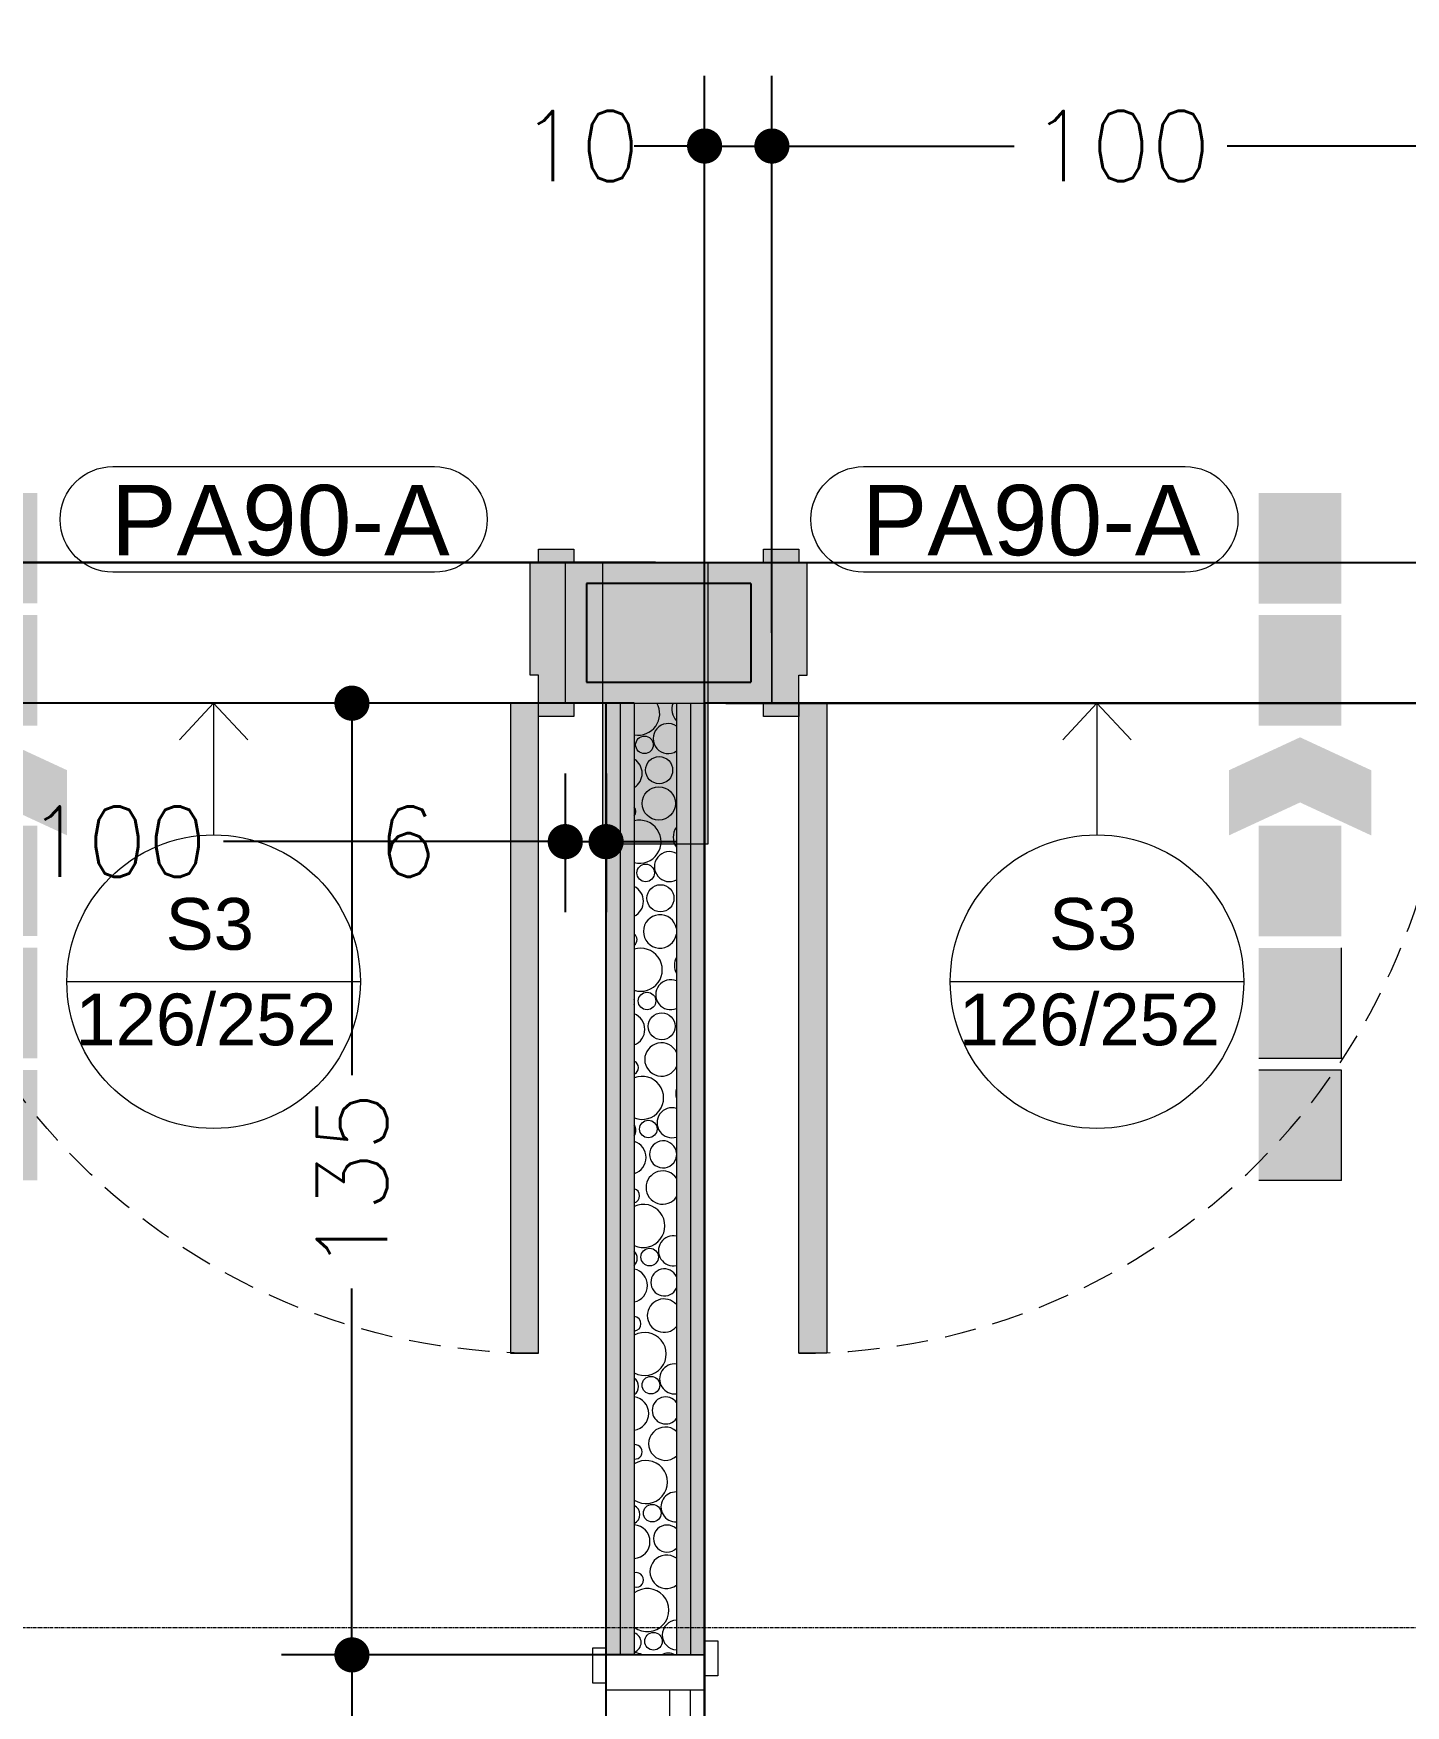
# Model space of a CAD drawing. Header units: metres. Extents: x -1783 to 21505, y -57 to 13660.
# Drawn here: x 12352.9 to 12548, y 10503.8 to 10741.4 of the extents above; entities that cross this region are included whole.
import ezdxf

# ---------------------------------------------------------------- set-up
doc = ezdxf.new("R2010")
doc.units = ezdxf.units.M
doc.header["$MEASUREMENT"] = 0
doc.linetypes.add('Dashed', pattern=[0.07, 0.045, -0.025])
doc.linetypes.add('Dot & Dashed', pattern=[0.6, 0.5, -0.05, 0, -0.05])
for name, color, linetype, lineweight in [('0_Caneta_No__99', 7, 'Continuous', 20), ('Bombeiro', 1, 'Continuous', 0), ('Concreto moldado in loco_Pilares.IFC Model_Caneta_No__241', 7, 'Continuous', 13), ('Concreto moldado in loco_Pilares.IFC Model_Caneta_No__4', 7, 'Continuous', 20), ('Marcadores de Porta Archicad_Caneta_No__7', 7, 'Continuous', 13), ('PAREDE CONSTRUIR_Caneta_No__241', 7, 'Continuous', 13), ('PAREDE CONSTRUIR_Caneta_No__3', 7, 'Continuous', 25), ('PAREDE CONSTRUIR_Caneta_No__96', 252, 'Continuous', 0), ('Portas Archicad_Caneta_No__241', 7, 'Continuous', 13), ('Portas Archicad_Caneta_No__96', 252, 'Continuous', 0)]:
    doc.layers.add(name, color=color, linetype=linetype, lineweight=lineweight)
for name, color, linetype in [('colorida chamar atenção', 10, 'Continuous'), ('Concreto moldado in loco_Pilares.IFC Model', 7, 'Continuous'), ('cotas', 7, 'Continuous'), ('COTAS EXECUTIVO.EXEC', 7, 'Continuous'), ('Marcadores de Porta Archicad', 7, 'Continuous'), ('PAREDE CONSTRUIR', 7, 'Continuous'), ('Portas Archicad', 7, 'Continuous')]:
    doc.layers.add(name, color=color, linetype=linetype)
doc.layers.add('Portas Archicad_Caneta_No__9', color=7, linetype='Continuous', lineweight=5, true_color=0x020202)
doc.layers.add('Portas Archicad_Caneta_No__97', color=7, linetype='Continuous', lineweight=5, true_color=0x6b6b6b)
doc.styles.add('ARIAL', font='arial.ttf', dxfattribs={"height": 0.15})
doc.styles.add('GENERATED_STYLE_1', font='arial.ttf')
doc.styles.add('R80', font='romans.shx', dxfattribs={"height": 10})
doc.dimstyles.new('1-50', dxfattribs={"dimtxt": 10, "dimasz": 5, "dimexe": 10, "dimexo": 10, "dimgap": 3, "dimtad": 1, "dimdec": 1, "dimrnd": 1, "dimdsep": 46, "dimtxsty": 'R80', "dimblk": 'DOT', "dimcen": 0, "dimclrd": 252, "dimclre": 252, "dimclrt": 252, "dimadec": 0, "dimazin": 0, "dimtfac": 1, "dimtdec": 1, "dimtix": 1, "dimtmove": 2, "dimatfit": 3, "dimldrblk": 'DOT', "dimfxl": 1, "dimtolj": 1, "dimarcsym": 0})

# ---------------------------------------------------------------- blocks, each defined once
blk = doc.blocks.new('_Dot')
at = {"color": 0, "linetype": 'ByBlock', "lineweight": -2}
blk.add_line((-0.5, 0), (-1, 0), dxfattribs=at)
at = {"color": 0, "linetype": 'ByBlock', "const_width": 0.5}
blk.add_lwpolyline([(-0.25, 0, 1), (0.25, 0, 1)], format="xyb", close=True, dxfattribs=at)
blk = doc.blocks.new('*D7135')
at = {"layer": 'COTAS EXECUTIVO.EXEC', "color": 252, "lineweight": -2, "transparency": 16777216}
for p, q in [((12451.34, 10646.21), (13000.52, 10646.21)), ((12990.52, 10641.21), (12990.52, 10530.82)), ((12990.52, 10416.21), (12990.52, 10499.11)), ((12943.84, 10411.21), (13000.52, 10411.21))]:
    blk.add_line(p, q, dxfattribs=at)
at = {"layer": 'COTAS EXECUTIVO.EXEC', "color": 252, "lineweight": -2, "transparency": 16777216, "xscale": 5, "yscale": 5, "zscale": 5}
for p, rotation in [((12990.52, 10646.21), 90), ((12990.52, 10411.21), 270)]:
    blk.add_blockref('_Dot', p, dxfattribs=dict(at, rotation=rotation))
at = {"layer": 'COTAS EXECUTIVO.EXEC', "color": 252, "transparency": 16777216, "insert": (12990.52, 10514.97), "char_height": 10, "attachment_point": 5, "rotation": 90, "style": 'R80'}
blk.add_mtext('\\A1;235', dxfattribs=at)
blk = doc.blocks.new('*D7136')
at = {"layer": 'COTAS EXECUTIVO.EXEC', "color": 252, "lineweight": -2, "transparency": 16777216}
for p, q in [((12461.34, 10666.21), (13000.69, 10666.21)), ((12990.69, 10651.21), (12990.69, 10661.21)), ((12451.34, 10646.21), (13000.69, 10646.21))]:
    blk.add_line(p, q, dxfattribs=at)
at = {"layer": 'COTAS EXECUTIVO.EXEC', "color": 252, "lineweight": -2, "transparency": 16777216, "xscale": 5, "yscale": 5, "zscale": 5}
for p, rotation in [((12990.69, 10666.21), 90), ((12990.69, 10646.21), 270)]:
    blk.add_blockref('_Dot', p, dxfattribs=dict(at, rotation=rotation))
at = {"layer": 'COTAS EXECUTIVO.EXEC', "color": 252, "transparency": 16777216, "insert": (12990.52, 10631.22), "char_height": 10, "attachment_point": 5, "rotation": 90, "style": 'R80'}
blk.add_mtext('\\A1;20', dxfattribs=at)
blk = doc.blocks.new('*D7137')
at = {"layer": 'COTAS EXECUTIVO.EXEC', "color": 252, "lineweight": -2, "transparency": 16777216}
for p, q in [((12943.84, 10816.21), (13000.52, 10816.21)), ((12990.52, 10811.21), (12990.52, 10742.61)), ((12990.52, 10671.21), (12990.52, 10712.32)), ((12461.34, 10666.21), (13000.52, 10666.21))]:
    blk.add_line(p, q, dxfattribs=at)
at = {"layer": 'COTAS EXECUTIVO.EXEC', "color": 252, "lineweight": -2, "transparency": 16777216, "xscale": 5, "yscale": 5, "zscale": 5}
for p, rotation in [((12990.52, 10816.21), 90), ((12990.52, 10666.21), 270)]:
    blk.add_blockref('_Dot', p, dxfattribs=dict(at, rotation=rotation))
at = {"layer": 'COTAS EXECUTIVO.EXEC', "color": 252, "transparency": 16777216, "insert": (12990.52, 10727.47), "char_height": 10, "attachment_point": 5, "rotation": 90, "style": 'R80'}
blk.add_mtext('\\A1;150', dxfattribs=at)
blk = doc.blocks.new('*D7188')
at = {"layer": 'COTAS EXECUTIVO.EXEC', "color": 252, "lineweight": -2, "transparency": 16777216}
for p, q in [((12431.34, 10646.21), (11880.68, 10646.21)), ((11890.68, 10641.21), (11890.68, 10376.67)), ((11890.68, 10081.21), (11890.68, 10344.95)), ((12421.34, 10076.21), (11880.68, 10076.21))]:
    blk.add_line(p, q, dxfattribs=at)
at = {"layer": 'COTAS EXECUTIVO.EXEC', "color": 252, "lineweight": -2, "transparency": 16777216, "xscale": 5, "yscale": 5, "zscale": 5}
for p, rotation in [((11890.68, 10646.21), 90), ((11890.68, 10076.21), 270)]:
    blk.add_blockref('_Dot', p, dxfattribs=dict(at, rotation=rotation))
at = {"layer": 'COTAS EXECUTIVO.EXEC', "color": 252, "transparency": 16777216, "insert": (11890.68, 10360.81), "char_height": 10, "attachment_point": 5, "rotation": 90, "style": 'R80'}
blk.add_mtext('\\A1;570', dxfattribs=at)
blk = doc.blocks.new('*D7189')
at = {"layer": 'COTAS EXECUTIVO.EXEC', "color": 252, "lineweight": -2, "transparency": 16777216}
for p, q in [((12441.34, 10666.21), (11880.85, 10666.21)), ((11890.85, 10651.21), (11890.85, 10661.21)), ((12431.34, 10646.21), (11880.85, 10646.21))]:
    blk.add_line(p, q, dxfattribs=at)
at = {"layer": 'COTAS EXECUTIVO.EXEC', "color": 252, "lineweight": -2, "transparency": 16777216, "xscale": 5, "yscale": 5, "zscale": 5}
for p, rotation in [((11890.85, 10666.21), 90), ((11890.85, 10646.21), 270)]:
    blk.add_blockref('_Dot', p, dxfattribs=dict(at, rotation=rotation))
at = {"layer": 'COTAS EXECUTIVO.EXEC', "color": 252, "transparency": 16777216, "insert": (11890.68, 10631.22), "char_height": 10, "attachment_point": 5, "rotation": 90, "style": 'R80'}
blk.add_mtext('\\A1;20', dxfattribs=at)
blk = doc.blocks.new('*D7190')
at = {"layer": 'COTAS EXECUTIVO.EXEC', "color": 252, "lineweight": -2, "transparency": 16777216}
for p, q in [((12003.84, 11341.25), (11880.68, 11341.25)), ((11890.68, 11336.25), (11890.68, 11005.6)), ((11890.68, 10671.21), (11890.68, 10974.37)), ((12441.34, 10666.21), (11880.68, 10666.21))]:
    blk.add_line(p, q, dxfattribs=at)
at = {"layer": 'COTAS EXECUTIVO.EXEC', "color": 252, "lineweight": -2, "transparency": 16777216, "xscale": 5, "yscale": 5, "zscale": 5}
for p, rotation in [((11890.68, 11341.25), 90), ((11890.68, 10666.21), 270)]:
    blk.add_blockref('_Dot', p, dxfattribs=dict(at, rotation=rotation))
at = {"layer": 'COTAS EXECUTIVO.EXEC', "color": 252, "transparency": 16777216, "insert": (11890.68, 10989.99), "char_height": 10, "attachment_point": 5, "rotation": 90, "style": 'R80'}
blk.add_mtext('\\A1;675', dxfattribs=at)
blk = doc.blocks.new('*D7200')
at = {"layer": 'COTAS EXECUTIVO.EXEC', "color": 252, "lineweight": -2, "transparency": 16777216}
for p, q in [((12618.84, 10816.21), (12230.38, 10816.21)), ((12240.38, 10811.21), (12240.38, 10742.61)), ((12240.38, 10671.21), (12240.38, 10712.32)), ((12293.84, 10666.21), (12230.38, 10666.21))]:
    blk.add_line(p, q, dxfattribs=at)
at = {"layer": 'COTAS EXECUTIVO.EXEC', "color": 252, "lineweight": -2, "transparency": 16777216, "xscale": 5, "yscale": 5, "zscale": 5}
for p, rotation in [((12240.38, 10816.21), 90), ((12240.38, 10666.21), 270)]:
    blk.add_blockref('_Dot', p, dxfattribs=dict(at, rotation=rotation))
at = {"layer": 'COTAS EXECUTIVO.EXEC', "color": 252, "transparency": 16777216, "insert": (12240.38, 10727.47), "char_height": 10, "attachment_point": 5, "rotation": 90, "style": 'R80'}
blk.add_mtext('\\A1;150', dxfattribs=at)
blk = doc.blocks.new('*D7389')
at = {"layer": 'COTAS EXECUTIVO.EXEC', "color": 252, "lineweight": -2, "transparency": 16777216}
for p, q in [((12438.34, 10510.95), (12388.2, 10510.95)), ((12398.2, 10505.95), (12398.2, 10326.41)), ((12398.2, 10115.95), (12398.2, 10294.69)), ((12438.34, 10110.95), (12388.2, 10110.95))]:
    blk.add_line(p, q, dxfattribs=at)
at = {"layer": 'COTAS EXECUTIVO.EXEC', "color": 252, "lineweight": -2, "transparency": 16777216, "xscale": 5, "yscale": 5, "zscale": 5}
for p, rotation in [((12398.2, 10510.95), 90), ((12398.2, 10110.95), 270)]:
    blk.add_blockref('_Dot', p, dxfattribs=dict(at, rotation=rotation))
at = {"layer": 'COTAS EXECUTIVO.EXEC', "color": 252, "transparency": 16777216, "insert": (12398.2, 10310.55), "char_height": 10, "attachment_point": 5, "rotation": 90, "style": 'R80'}
blk.add_mtext('\\A1;400', dxfattribs=at)
blk = doc.blocks.new('*D7390')
at = {"layer": 'COTAS EXECUTIVO.EXEC', "color": 252, "lineweight": -2, "transparency": 16777216}
for p, q in [((12438.34, 10646.21), (12388.2, 10646.21)), ((12398.2, 10641.21), (12398.2, 10593.32)), ((12398.2, 10515.95), (12398.2, 10563.04)), ((12438.34, 10510.95), (12388.2, 10510.95))]:
    blk.add_line(p, q, dxfattribs=at)
at = {"layer": 'COTAS EXECUTIVO.EXEC', "color": 252, "lineweight": -2, "transparency": 16777216, "xscale": 5, "yscale": 5, "zscale": 5}
for p, rotation in [((12398.2, 10646.21), 90), ((12398.2, 10510.95), 270)]:
    blk.add_blockref('_Dot', p, dxfattribs=dict(at, rotation=rotation))
at = {"layer": 'COTAS EXECUTIVO.EXEC', "color": 252, "transparency": 16777216, "insert": (12398.2, 10578.18), "char_height": 10, "attachment_point": 5, "rotation": 90, "style": 'R80'}
blk.add_mtext('\\A1;135', dxfattribs=at)
blk = doc.blocks.new('*D7427')
at = {"layer": 'COTAS EXECUTIVO.EXEC', "color": 252, "lineweight": -2, "transparency": 16777216}
for p, q in [((11968.84, 10690.9), (11968.84, 10003.95)), ((12434.34, 10351.21), (12434.34, 10003.95)), ((11973.84, 10013.95), (12185.33, 10013.95)), ((12429.34, 10013.95), (12217.05, 10013.95))]:
    blk.add_line(p, q, dxfattribs=at)
at = {"layer": 'COTAS EXECUTIVO.EXEC', "color": 252, "lineweight": -2, "transparency": 16777216, "xscale": 5, "yscale": 5, "zscale": 5, "rotation": 180}
blk.add_blockref('_Dot', (11968.84, 10013.95), dxfattribs=at)
at = {"layer": 'COTAS EXECUTIVO.EXEC', "color": 252, "lineweight": -2, "transparency": 16777216, "xscale": 5, "yscale": 5, "zscale": 5}
blk.add_blockref('_Dot', (12434.34, 10013.95), dxfattribs=at)
at = {"layer": 'COTAS EXECUTIVO.EXEC', "color": 252, "transparency": 16777216, "insert": (12201.19, 10013.95), "char_height": 10, "attachment_point": 5, "style": 'R80'}
blk.add_mtext('\\A1;465', dxfattribs=at)
blk = doc.blocks.new('*D7480')
at = {"layer": 'COTAS EXECUTIVO.EXEC', "color": 252, "lineweight": -2, "transparency": 16777216}
for p, q in [((12448.34, 10371.21), (12448.34, 10735.39)), ((12457.91, 10656.21), (12457.91, 10735.39)), ((12443.34, 10725.39), (12438.34, 10725.39)), ((12448.34, 10725.39), (12457.91, 10725.39)), ((12462.91, 10725.39), (12467.91, 10725.39))]:
    blk.add_line(p, q, dxfattribs=at)
at = {"layer": 'COTAS EXECUTIVO.EXEC', "color": 252, "lineweight": -2, "transparency": 16777216, "xscale": 5, "yscale": 5, "zscale": 5}
blk.add_blockref('_Dot', (12448.34, 10725.39), dxfattribs=at)
at = {"layer": 'COTAS EXECUTIVO.EXEC', "color": 252, "lineweight": -2, "transparency": 16777216, "xscale": 5, "yscale": 5, "zscale": 5, "rotation": 180}
blk.add_blockref('_Dot', (12457.91, 10725.39), dxfattribs=at)
at = {"layer": 'COTAS EXECUTIVO.EXEC', "color": 252, "transparency": 16777216, "insert": (12430.62, 10725.39), "char_height": 10, "attachment_point": 5, "style": 'R80'}
blk.add_mtext('\\A1;10', dxfattribs=at)
blk = doc.blocks.new('*D7481')
at = {"layer": 'COTAS EXECUTIVO.EXEC', "color": 252, "lineweight": -2, "transparency": 16777216}
for p, q in [((12457.91, 10656.21), (12457.91, 10735.39)), ((12557.91, 10656.21), (12557.91, 10735.39)), ((12462.91, 10725.39), (12492.37, 10725.39)), ((12552.91, 10725.39), (12522.66, 10725.39))]:
    blk.add_line(p, q, dxfattribs=at)
at = {"layer": 'COTAS EXECUTIVO.EXEC', "color": 252, "lineweight": -2, "transparency": 16777216, "xscale": 5, "yscale": 5, "zscale": 5, "rotation": 180}
blk.add_blockref('_Dot', (12457.91, 10725.39), dxfattribs=at)
at = {"layer": 'COTAS EXECUTIVO.EXEC', "color": 252, "lineweight": -2, "transparency": 16777216, "xscale": 5, "yscale": 5, "zscale": 5}
blk.add_blockref('_Dot', (12557.91, 10725.39), dxfattribs=at)
at = {"layer": 'COTAS EXECUTIVO.EXEC', "color": 252, "transparency": 16777216, "insert": (12507.51, 10725.39), "char_height": 10, "attachment_point": 5, "style": 'R80'}
blk.add_mtext('\\A1;100', dxfattribs=at)
blk = doc.blocks.new('*D7484')
at = {"layer": 'COTAS EXECUTIVO.EXEC', "color": 252, "lineweight": -2, "transparency": 16777216}
for p, q in [((12328.53, 10636.21), (12328.53, 10616.53)), ((12428.53, 10636.21), (12428.53, 10616.53)), ((12333.53, 10626.53), (12349.64, 10626.53)), ((12423.53, 10626.53), (12379.93, 10626.53))]:
    blk.add_line(p, q, dxfattribs=at)
at = {"layer": 'COTAS EXECUTIVO.EXEC', "color": 252, "lineweight": -2, "transparency": 16777216, "xscale": 5, "yscale": 5, "zscale": 5, "rotation": 180}
blk.add_blockref('_Dot', (12328.53, 10626.53), dxfattribs=at)
at = {"layer": 'COTAS EXECUTIVO.EXEC', "color": 252, "lineweight": -2, "transparency": 16777216, "xscale": 5, "yscale": 5, "zscale": 5}
blk.add_blockref('_Dot', (12428.53, 10626.53), dxfattribs=at)
at = {"layer": 'COTAS EXECUTIVO.EXEC', "color": 252, "transparency": 16777216, "insert": (12364.79, 10626.53), "char_height": 10, "attachment_point": 5, "style": 'R80'}
blk.add_mtext('\\A1;100', dxfattribs=at)
blk = doc.blocks.new('*D7485')
at = {"layer": 'COTAS EXECUTIVO.EXEC', "color": 252, "lineweight": -2, "transparency": 16777216}
for p, q in [((12428.53, 10636.21), (12428.53, 10616.53)), ((12434.34, 10636.21), (12434.34, 10616.53)), ((12423.53, 10626.53), (12418.53, 10626.53)), ((12428.53, 10626.53), (12434.34, 10626.53)), ((12439.34, 10626.53), (12444.34, 10626.53))]:
    blk.add_line(p, q, dxfattribs=at)
at = {"layer": 'COTAS EXECUTIVO.EXEC', "color": 252, "lineweight": -2, "transparency": 16777216, "xscale": 5, "yscale": 5, "zscale": 5}
blk.add_blockref('_Dot', (12428.53, 10626.53), dxfattribs=at)
at = {"layer": 'COTAS EXECUTIVO.EXEC', "color": 252, "lineweight": -2, "transparency": 16777216, "xscale": 5, "yscale": 5, "zscale": 5, "rotation": 180}
blk.add_blockref('_Dot', (12434.34, 10626.53), dxfattribs=at)
at = {"layer": 'COTAS EXECUTIVO.EXEC', "color": 252, "transparency": 16777216, "insert": (12406.05, 10626.53), "char_height": 10, "attachment_point": 5, "style": 'R80'}
blk.add_mtext('\\A1;6', dxfattribs=at)
blk = doc.blocks.new('Door 26_2')
at = {"layer": 'Portas Archicad', "linetype": 'Continuous', "lineweight": 0, "true_color": 0xffffff}
for points in [[(0.462, 0.924), (0.422, 0.924), (0.422, 0), (0.462, 0)], [(-0.462, 0.019), (-0.512, 0.019), (-0.512, 0), (-0.462, 0)], [(-0.45, -0.2), (-0.45, -0.04), (-0.462, -0.04), (-0.462, 0), (-0.5, 0), (-0.5, -0.2)], [(0.5, -0.2), (0.5, 0), (0.462, 0), (0.462, -0.04), (0.45, -0.04), (0.45, -0.2)], [(0.462, 0), (0.512, 0), (0.512, 0.019), (0.462, 0.019)], [(-0.462, -0.2), (-0.512, -0.2), (-0.512, -0.219), (-0.462, -0.219)], [(0.462, -0.219), (0.512, -0.219), (0.512, -0.2), (0.462, -0.2)]]:
    blk.add_hatch(color=7, dxfattribs=at).paths.add_polyline_path(points)
at = {"layer": 'Portas Archicad_Caneta_No__241', "color": 7, "linetype": 'Continuous', "lineweight": 13}
for p, q in [((-0.512, 0), (-0.5, 0)), ((-0.512, 0), (-0.5, 0)), ((-0.5, -0.03), (-0.5, 0)), ((-0.5, -0.03), (-0.5, 0)), ((0.5, -0.03), (0.5, 0)), ((0.5, -0.03), (0.5, 0)), ((0.5, 0), (0.512, 0)), ((0.5, 0), (0.512, 0)), ((-0.5, -0.17), (-0.5, -0.03)), ((-0.5, -0.17), (-0.5, -0.03)), ((-0.5, -0.17), (-0.5, -0.03)), ((-0.5, -0.17), (-0.5, -0.03)), ((0.5, -0.17), (0.5, -0.03)), ((0.5, -0.17), (0.5, -0.03)), ((0.5, -0.17), (0.5, -0.03)), ((0.5, -0.17), (0.5, -0.03)), ((-0.5, -0.2), (-0.5, -0.17)), ((-0.5, -0.2), (-0.5, -0.17)), ((-0.5, -0.2), (-0.5, -0.17)), ((-0.5, -0.2), (-0.5, -0.17)), ((0.5, -0.2), (0.5, -0.17)), ((0.5, -0.2), (0.5, -0.17)), ((0.5, -0.2), (0.5, -0.17)), ((0.5, -0.2), (0.5, -0.17)), ((-0.512, -0.2), (-0.5, -0.2)), ((-0.512, -0.2), (-0.5, -0.2)), ((0.5, -0.2), (0.512, -0.2)), ((0.5, -0.2), (0.512, -0.2))]:
    blk.add_line(p, q, dxfattribs=at)
at = {"layer": 'Portas Archicad_Caneta_No__9', "color": 18, "linetype": 'Continuous', "lineweight": 5, "true_color": 0x020202}
for p, q in [((0.422, 0), (0.422, 0.924)), ((0.422, 0.924), (0.462, 0.924)), ((0.462, 0.924), (0.462, 0)), ((-0.462, 0.019), (-0.512, 0.019)), ((-0.512, 0.019), (-0.512, 0)), ((-0.512, 0), (-0.462, 0)), ((-0.462, 0), (-0.5, 0)), ((-0.5, 0), (-0.5, -0.2)), ((-0.462, 0), (-0.462, 0.019)), ((-0.462, -0.04), (-0.462, 0)), ((0.462, 0), (0.422, 0)), ((0.512, 0.019), (0.462, 0.019)), ((0.462, 0.019), (0.462, 0)), ((0.462, 0), (0.512, 0)), ((0.5, 0), (0.462, 0)), ((0.462, 0), (0.462, -0.04)), ((0.5, -0.2), (0.5, 0)), ((0.512, 0), (0.512, 0.019)), ((-0.45, -0.04), (-0.462, -0.04)), ((-0.45, -0.2), (-0.45, -0.04)), ((0.462, -0.04), (0.45, -0.04)), ((0.45, -0.04), (0.45, -0.2)), ((-0.462, -0.2), (-0.512, -0.2)), ((-0.512, -0.2), (-0.512, -0.219)), ((-0.5, -0.2), (-0.45, -0.2)), ((-0.462, -0.219), (-0.462, -0.2)), ((0.45, -0.2), (0.5, -0.2)), ((0.512, -0.2), (0.462, -0.2)), ((0.462, -0.2), (0.462, -0.219)), ((0.512, -0.219), (0.512, -0.2)), ((-0.512, -0.219), (-0.462, -0.219)), ((0.462, -0.219), (0.512, -0.219))]:
    blk.add_line(p, q, dxfattribs=at)
at = {"layer": 'Portas Archicad_Caneta_No__97', "color": 251, "linetype": 'Dashed', "lineweight": 5, "true_color": 0x6b6b6b}
blk.add_arc((0.462, 0), 0.924, 90, 180, dxfattribs=at)
blk = doc.blocks.new('Door 26_3')
at = {"layer": 'Portas Archicad', "linetype": 'Continuous', "lineweight": 0, "true_color": 0xffffff}
for points in [[(0.462, 0.924), (0.422, 0.924), (0.422, 0), (0.462, 0)], [(-0.462, 0), (-0.462, 0.019), (-0.512, 0.019), (-0.512, 0)], [(-0.45, -0.2), (-0.45, -0.04), (-0.462, -0.04), (-0.462, 0), (-0.5, 0), (-0.5, -0.2)], [(0.5, -0.2), (0.5, 0), (0.462, 0), (0.462, -0.04), (0.45, -0.04), (0.45, -0.2)], [(0.462, 0.019), (0.462, 0), (0.512, 0), (0.512, 0.019)], [(-0.462, -0.219), (-0.462, -0.2), (-0.512, -0.2), (-0.512, -0.219)], [(0.462, -0.2), (0.462, -0.219), (0.512, -0.219), (0.512, -0.2)]]:
    blk.add_hatch(color=7, dxfattribs=at).paths.add_polyline_path(points)
at = {"layer": 'Portas Archicad_Caneta_No__241', "color": 7, "linetype": 'Continuous', "lineweight": 13}
for p, q in [((-0.512, 0), (-0.5, 0)), ((-0.512, 0), (-0.5, 0)), ((-0.5, 0), (-0.5, -0.03)), ((-0.5, 0), (-0.5, -0.03)), ((0.5, 0), (0.5, -0.03)), ((0.5, 0), (0.5, -0.03)), ((0.5, 0), (0.512, 0)), ((0.5, 0), (0.512, 0)), ((-0.5, -0.03), (-0.5, -0.17)), ((-0.5, -0.03), (-0.5, -0.17)), ((-0.5, -0.03), (-0.5, -0.17)), ((-0.5, -0.03), (-0.5, -0.17)), ((0.5, -0.03), (0.5, -0.17)), ((0.5, -0.03), (0.5, -0.17)), ((0.5, -0.03), (0.5, -0.17)), ((0.5, -0.03), (0.5, -0.17)), ((-0.5, -0.17), (-0.5, -0.2)), ((-0.5, -0.17), (-0.5, -0.2)), ((-0.5, -0.17), (-0.5, -0.2)), ((-0.5, -0.17), (-0.5, -0.2)), ((0.5, -0.17), (0.5, -0.2)), ((0.5, -0.17), (0.5, -0.2)), ((0.5, -0.17), (0.5, -0.2)), ((0.5, -0.17), (0.5, -0.2)), ((-0.512, -0.2), (-0.5, -0.2)), ((-0.512, -0.2), (-0.5, -0.2)), ((0.5, -0.2), (0.512, -0.2)), ((0.5, -0.2), (0.512, -0.2))]:
    blk.add_line(p, q, dxfattribs=at)
at = {"layer": 'Portas Archicad_Caneta_No__9', "color": 18, "linetype": 'Continuous', "lineweight": 5, "true_color": 0x020202}
for p, q in [((0.422, 0), (0.422, 0.924)), ((0.422, 0.924), (0.462, 0.924)), ((0.462, 0.924), (0.462, 0)), ((-0.512, 0), (-0.512, 0.019)), ((-0.512, 0.019), (-0.462, 0.019)), ((-0.462, 0), (-0.512, 0)), ((-0.462, 0), (-0.5, 0)), ((-0.5, 0), (-0.5, -0.2)), ((-0.462, 0.019), (-0.462, 0)), ((-0.462, -0.04), (-0.462, 0)), ((0.462, 0), (0.422, 0)), ((0.462, 0.019), (0.512, 0.019)), ((0.462, 0), (0.462, 0.019)), ((0.512, 0), (0.462, 0)), ((0.5, 0), (0.462, 0)), ((0.462, 0), (0.462, -0.04)), ((0.5, -0.2), (0.5, 0)), ((0.512, 0.019), (0.512, 0)), ((-0.45, -0.04), (-0.462, -0.04)), ((-0.45, -0.2), (-0.45, -0.04)), ((0.462, -0.04), (0.45, -0.04)), ((0.45, -0.04), (0.45, -0.2)), ((-0.512, -0.219), (-0.512, -0.2)), ((-0.512, -0.2), (-0.462, -0.2)), ((-0.5, -0.2), (-0.45, -0.2)), ((-0.462, -0.2), (-0.462, -0.219)), ((0.45, -0.2), (0.5, -0.2)), ((0.462, -0.2), (0.512, -0.2)), ((0.462, -0.219), (0.462, -0.2)), ((0.512, -0.2), (0.512, -0.219)), ((-0.462, -0.219), (-0.512, -0.219)), ((0.512, -0.219), (0.462, -0.219))]:
    blk.add_line(p, q, dxfattribs=at)
at = {"layer": 'Portas Archicad_Caneta_No__97', "color": 251, "linetype": 'Dashed', "lineweight": 5, "true_color": 0x6b6b6b}
blk.add_arc((0.462, 0), 0.924, 90, 180, dxfattribs=at)
blk = doc.blocks.new('*X47')
at = {"layer": 'PAREDE CONSTRUIR_Caneta_No__96', "color": 252, "linetype": 'Continuous', "lineweight": 0}
for centre, radius in [((-61.4546, -54.3098), 0.0125), ((-61.4337, -54.3458), 0.0192), ((-61.4342, -54.393), 0.0237), ((-61.4528, -54.4918), 0.0125), ((-61.4318, -54.5278), 0.0192), ((-61.4509, -54.6738), 0.0125), ((-61.43, -54.7098), 0.0192), ((-61.4491, -54.8558), 0.0125), ((-61.4472, -55.0378), 0.0125), ((-61.4454, -55.2198), 0.0125), ((-61.4435, -55.4018), 0.0125), ((-61.4417, -55.5838), 0.0125)]:
    blk.add_circle(centre, radius, dxfattribs=at)
for centre, radius, start, end in [((-61.4635, -54.2655), 0.0306, 259.5738, 29.1512), ((-61.3917, -54.2592), 0.0239, 158.66, 223.4341), ((-61.4209, -54.3009), 0.0213, 55.9598, 304.0402), ((-61.4817, -54.3502), 0.0239, 302.1095, 57.8905), ((-61.4773, -54.4046), 0.0103, 322.6937, 37.3063), ((-61.4616, -54.4475), 0.0306, 256.0227, 103.9773), ((-61.3899, -54.4412), 0.0239, 143.5026, 216.4974), ((-61.4191, -54.4829), 0.0213, 61.7941, 298.2059), ((-61.4799, -54.5322), 0.0239, 296.9891, 63.0109), ((-61.4324, -54.575), 0.0237, 9.6841, 350.3159), ((-61.4754, -54.5866), 0.0103, 308.0311, 51.9689), ((-61.4598, -54.6295), 0.0306, 252.4158, 107.5842), ((-61.388, -54.6232), 0.0239, 151.8362, 208.1638), ((-61.4172, -54.6649), 0.0213, 67.3246, 292.6754), ((-61.4828, -54.6756), 0.0143, 344.9253, 15.0747), ((-61.478, -54.7142), 0.0239, 292.0925, 67.9075), ((-61.4305, -54.757), 0.0237, 24.8542, 335.1458), ((-61.4735, -54.7686), 0.0103, 295.8981, 64.1019), ((-61.4579, -54.8115), 0.0306, 248.7353, 111.2647), ((-61.3862, -54.8052), 0.0239, 163.6011, 196.3989), ((-61.4154, -54.8469), 0.0213, 72.6398, 287.3602), ((-61.481, -54.8576), 0.0143, 326.7095, 33.2905), ((-61.4762, -54.8962), 0.0239, 287.3606, 72.6394), ((-61.4281, -54.8918), 0.0192, 5.1519, 354.8481), ((-61.4286, -54.939), 0.0237, 34.0029, 325.9971), ((-61.4717, -54.9506), 0.0103, 284.9191, 75.0809), ((-61.4561, -54.9935), 0.0306, 244.9603, 115.0397), ((-61.4135, -55.0289), 0.0213, 77.8047, 282.1953), ((-61.4791, -55.0396), 0.0143, 314.9273, 45.0727), ((-61.4743, -55.0782), 0.0239, 282.7482, 77.2518), ((-61.4263, -55.0738), 0.0192, 25.9344, 334.0656), ((-61.4268, -55.121), 0.0237, 41.3542, 318.6458), ((-61.4698, -55.1326), 0.0103, 274.4815, 85.5185), ((-61.4542, -55.1755), 0.0306, 241.0651, 118.9349), ((-61.4117, -55.2109), 0.0213, 82.8705, 277.1295), ((-61.4773, -55.2216), 0.0143, 305.2061, 54.7939), ((-61.4724, -55.2602), 0.0239, 278.2185, 81.7815), ((-61.4244, -55.2558), 0.0192, 36.618, 323.382), ((-61.4249, -55.303), 0.0237, 47.7576, 312.2424), ((-61.468, -55.3146), 0.0103, 264.1929, 95.8071), ((-61.4524, -55.3575), 0.0306, 237.0174, 122.9826), ((-61.4754, -55.4036), 0.0143, 296.5405, 63.4595), ((-61.4098, -55.3929), 0.0213, 87.8807, 272.1193), ((-61.4706, -55.4422), 0.0239, 273.7401, 86.2599), ((-61.4226, -55.4378), 0.0192, 45.0924, 314.9076), ((-61.4231, -55.485), 0.0237, 53.5658, 306.4342), ((-61.4661, -55.4966), 0.0103, 253.7102, 106.2898), ((-61.4505, -55.5395), 0.0306, 232.7744, 127.2256), ((-61.408, -55.5749), 0.0213, 92.8747, 267.1253), ((-61.4736, -55.5855), 0.0143, 288.4901, 71.5099), ((-61.4687, -55.6242), 0.0239, 61.9339, 90.7155), ((-61.4207, -55.6198), 0.0192, 60.1827, 119.8173)]:
    blk.add_arc(centre, radius, start, end, dxfattribs=at)
blk = doc.blocks.new('Sliding Door 26_4')
at = {"layer": 'Portas Archicad_Caneta_No__241', "color": 7, "linetype": 'Continuous', "lineweight": 13}
for p, q in [((-2, 0), (-2.01, 0)), ((-2, 0), (-2.01, 0)), ((-2, -0.02), (-2, 0)), ((-2, -0.02), (-2, 0)), ((-2, -0.04), (-2, -0.02)), ((-2, -0.04), (-2, -0.02)), ((-2, -0.1), (-2, -0.04)), ((-2, -0.1), (-2, -0.04)), ((-2, -0.12), (-2, -0.1)), ((-2, -0.12), (-2, -0.1)), ((-2, -0.14), (-2.02, -0.14)), ((-2, -0.14), (-2.02, -0.14)), ((-2, -0.14), (-2, -0.12)), ((-2, -0.14), (-2, -0.12))]:
    blk.add_line(p, q, dxfattribs=at)
at = {"layer": 'Portas Archicad_Caneta_No__9', "color": 18, "linetype": 'Continuous', "lineweight": 5, "true_color": 0x020202}
for p, q in [((-1.96, 0.019), (-2.01, 0.019)), ((-2.01, 0.019), (-2.01, 0)), ((-2.01, 0), (-1.96, 0)), ((-1.95, 0), (-2, 0)), ((-2, 0), (-2, -0.14)), ((-1.96, 0), (-1.96, 0.019)), ((-1.95, -0.14), (-1.95, 0)), ((-1.95, -0.09), (-0.975, -0.09)), ((-1.95, -0.12), (-1.95, -0.09)), ((-1.97, -0.14), (-2.02, -0.14)), ((-2.02, -0.14), (-2.02, -0.159)), ((-2, -0.14), (-1.95, -0.14)), ((-1.97, -0.159), (-1.97, -0.14)), ((-0.975, -0.12), (-1.95, -0.12)), ((-2.02, -0.159), (-1.97, -0.159))]:
    blk.add_line(p, q, dxfattribs=at)
at = {"layer": 'Portas Archicad_Caneta_No__96', "color": 252, "linetype": 'Continuous', "lineweight": 0}
for p, q in [((-2, 0), (2, 0)), ((-2, -0.14), (2, -0.14))]:
    blk.add_line(p, q, dxfattribs=at)
blk = doc.blocks.new('D Marker 26_2')
at = {"layer": 'Marcadores de Porta Archicad_Caneta_No__7', "color": 7, "linetype": 'Continuous', "lineweight": 13, "flags": 128}
blk.add_lwpolyline([(0.2286, -0.0138), (-0.2286, -0.0138, -1), (-0.2286, 0.1362), (0.2286, 0.1362, -1)], format="xyb", close=True, dxfattribs=at)
at = {"layer": 'Marcadores de Porta Archicad_Caneta_No__7', "color": 7, "lineweight": 13, "insert": (-0.2312, 0.0088), "char_height": 0.1, "attachment_point": 7, "style": 'GENERATED_STYLE_1'}
blk.add_mtext('\\A1;\\pt0;PA90-A', dxfattribs=at)

msp = doc.modelspace()

# ---------------------------------------------------------------- hatches: boundary and pattern name
at = {"layer": 'Bombeiro'}
h = msp.add_hatch(color=256, dxfattribs=at)
h.paths.add_polyline_path([(12353.444, 10676.1), (12341.67, 10676.1), (12341.67, 10660.392), (12353.444, 10660.392)])
h.paths.add_polyline_path([(12353.444, 10658.739), (12341.67, 10658.739), (12341.67, 10643.03), (12353.444, 10643.03)])
h.paths.add_polyline_path([(12347.557, 10632.117), (12357.679, 10627.43), (12357.679, 10636.69), (12347.557, 10641.377), (12337.435, 10636.69), (12337.435, 10627.43)])
h.paths.add_polyline_path([(12341.67, 10628.81), (12341.67, 10613.102), (12353.444, 10613.102), (12353.444, 10628.81)])
h.paths.add_polyline_path([(12353.444, 10611.449), (12341.67, 10611.449), (12341.67, 10595.74), (12353.444, 10595.74)])
h.paths.add_polyline_path([(12341.67, 10594.087), (12341.67, 10578.379), (12353.444, 10578.379), (12353.444, 10594.087)])
h = msp.add_hatch(color=256, dxfattribs=at)
h.paths.add_polyline_path([(12538.89, 10676.084), (12527.116, 10676.084), (12527.116, 10660.376), (12538.89, 10660.376)])
h.paths.add_polyline_path([(12538.89, 10658.722), (12527.116, 10658.722), (12527.116, 10643.014), (12538.89, 10643.014)])
h.paths.add_polyline_path([(12533.003, 10632.101), (12543.125, 10627.414), (12543.125, 10636.673), (12533.003, 10641.36), (12522.881, 10636.673), (12522.881, 10627.414)])
h.paths.add_polyline_path([(12527.116, 10628.794), (12527.116, 10613.085), (12538.89, 10613.085), (12538.89, 10628.794)])
h.paths.add_polyline_path([(12538.89, 10611.432), (12527.116, 10611.432), (12527.116, 10595.724), (12538.89, 10595.724)])
h.paths.add_polyline_path([(12527.116, 10594.07), (12527.116, 10578.362), (12538.89, 10578.362), (12538.89, 10594.07)])
h = msp.add_hatch(color=256, dxfattribs=at)
h.paths.add_polyline_path([(12538.89, 10676.084), (12527.116, 10676.084), (12527.116, 10660.376), (12538.89, 10660.376)])
h.paths.add_polyline_path([(12538.89, 10658.722), (12527.116, 10658.722), (12527.116, 10643.014), (12538.89, 10643.014)])
h.paths.add_polyline_path([(12533.003, 10632.101), (12543.125, 10627.414), (12543.125, 10636.673), (12533.003, 10641.36), (12522.881, 10636.673), (12522.881, 10627.414)])
h.paths.add_polyline_path([(12527.116, 10628.794), (12527.116, 10613.085), (12538.89, 10613.085), (12538.89, 10628.794)])
h.paths.add_polyline_path([(12538.89, 10611.432), (12527.116, 10611.432), (12527.116, 10595.724), (12538.89, 10595.724)])
h.paths.add_polyline_path([(12527.116, 10594.07), (12527.116, 10578.362), (12538.89, 10578.362), (12538.89, 10594.07)])
at = {"layer": 'colorida chamar atenção'}
h = msp.add_hatch(color=256, dxfattribs=at)
h.dxf.hatch_style = 1
h.paths.add_polyline_path([(12454.915, 10663.212), (12431.531, 10663.212), (12431.531, 10649.212), (12454.915, 10649.212)])
at = {"layer": 'Concreto moldado in loco_Pilares.IFC Model', "linetype": 'Continuous', "lineweight": 0, "true_color": 0x000000}
msp.add_hatch(color=18, dxfattribs=at).paths.add_polyline_path([(12433.845, 10626.209), (12448.845, 10626.209), (12448.845, 10666.209), (12433.845, 10666.209)])
at = {"layer": 'cotas'}
h = msp.add_hatch(color=7, dxfattribs=at)
h.dxf.hatch_style = 1
h.paths.add_polyline_path([(21504.961, 13659.963), (10304.961, 13659.963), (10304.961, 5739.963), (21504.961, 5739.963)])
h.paths.add_polyline_path([(10571.627, 13593.296), (21371.627, 13593.296), (21371.627, 5806.63), (10571.627, 5806.63)], flags=16)
at = {"layer": 'PAREDE CONSTRUIR', "linetype": 'Continuous', "lineweight": 0, "true_color": 0xffffff}
for points in [[(12457.915, 10666.212), (12428.531, 10666.212), (12431.531, 10663.212), (12454.915, 10663.212)], [(12431.531, 10663.212), (12428.531, 10666.212), (12428.531, 10649.212), (12431.531, 10649.212)], [(12454.915, 10663.212), (12454.915, 10649.212), (12457.915, 10649.212), (12457.915, 10666.212)], [(12428.531, 10646.212), (12457.915, 10646.212), (12457.915, 10649.212), (12428.531, 10649.212)], [(12434.341, 10646.212), (12434.341, 10510.952), (12436.341, 10510.952), (12436.341, 10646.212)], [(12438.341, 10646.212), (12436.341, 10646.212), (12436.341, 10510.952), (12438.341, 10510.952)], [(12446.341, 10646.212), (12444.341, 10646.212), (12444.341, 10510.952), (12446.341, 10510.952)], [(12446.341, 10510.952), (12448.341, 10510.952), (12448.341, 10646.212), (12446.341, 10646.212)]]:
    msp.add_hatch(color=7, dxfattribs=at).paths.add_polyline_path(points)

# ---------------------------------------------------------------- linework, layer by layer
at = {"layer": '0_Caneta_No__99', "color": 7, "linetype": 'Dot & Dashed', "lineweight": 20}
msp.add_line((10923.992, 10514.84), (14442.126, 10514.84), dxfattribs=at)
at = {"layer": 'Bombeiro'}
for p, q in [((12378.531, 10646.212), (12373.672, 10640.984)), ((12378.531, 10646.212), (12383.391, 10640.984)), ((12378.531, 10646.212), (12378.531, 10627.494)), ((12504.128, 10646.212), (12499.268, 10640.984)), ((12504.128, 10646.212), (12508.988, 10640.984)), ((12504.128, 10646.212), (12504.128, 10627.494)), ((12538.89, 10595.724), (12538.89, 10611.432)), ((12538.89, 10595.724), (12538.89, 10611.432)), ((12357.67, 10606.633), (12399.392, 10606.633)), ((12483.267, 10606.633), (12524.989, 10606.633)), ((12538.89, 10595.724), (12527.116, 10595.724)), ((12538.89, 10595.724), (12527.116, 10595.724)), ((12538.89, 10594.07), (12527.116, 10594.07)), ((12538.89, 10594.07), (12527.116, 10594.07)), ((12538.89, 10578.362), (12538.89, 10594.07)), ((12538.89, 10578.362), (12538.89, 10594.07)), ((12538.89, 10578.362), (12527.116, 10578.362)), ((12538.89, 10578.362), (12527.116, 10578.362))]:
    msp.add_line(p, q, dxfattribs=at)
for centre in [(12378.531, 10606.633), (12504.128, 10606.633)]:
    msp.add_circle(centre, 20.861, dxfattribs=at)
at = {"layer": 'Concreto moldado in loco_Pilares.IFC Model_Caneta_No__241', "color": 7, "linetype": 'Continuous', "lineweight": 13, "flags": 128}
msp.add_lwpolyline([(12433.845, 10626.209), (12448.845, 10626.209), (12448.845, 10666.209), (12433.845, 10666.209)], close=True, dxfattribs=at)
at = {"layer": 'Concreto moldado in loco_Pilares.IFC Model_Caneta_No__4', "color": 7, "linetype": 'Continuous', "lineweight": 20, "flags": 128}
msp.add_lwpolyline([(12433.845, 10626.209), (12448.845, 10626.209), (12448.845, 10666.209), (12433.845, 10666.209)], close=True, dxfattribs=at)
at = {"layer": 'COTAS EXECUTIVO.EXEC', "flags": 128}
for points in [[(12093.841, 12400.893), (12093.841, 12250.899), (12933.841, 12250.899), (12933.841, 10816.212), (12323.841, 10816.212), (12323.841, 10666.212), (12933.841, 10666.212), (12933.841, 10411.212), (13183.841, 10411.212), (13183.841, 10836.212), (14003.885, 10836.212), (14003.885, 10986.112), (13183.841, 10986.112), (13183.841, 12400.893), (12933.841, 12400.893)], [(12434.341, 10646.195), (11968.841, 10646.195), (11968.841, 10076.195), (12434.341, 10076.195)], [(12913.841, 10646.212), (12448.341, 10646.212), (12448.341, 10076.195), (12913.841, 10076.195)]]:
    msp.add_lwpolyline(points, close=True, dxfattribs=at)
at = {"layer": 'PAREDE CONSTRUIR_Caneta_No__241', "color": 7, "linetype": 'Continuous', "lineweight": 13}
for p, q in [((12428.531, 10666.212), (12428.531, 10663.212)), ((12428.531, 10666.212), (12428.531, 10663.212)), ((12428.531, 10666.212), (12429.731, 10666.212)), ((12457.915, 10666.212), (12456.715, 10666.212)), ((12457.915, 10663.212), (12457.915, 10666.212)), ((12457.915, 10663.212), (12457.915, 10666.212)), ((12428.531, 10663.212), (12428.531, 10649.212)), ((12428.531, 10663.212), (12428.531, 10649.212)), ((12457.915, 10649.212), (12457.915, 10663.212)), ((12457.915, 10649.212), (12457.915, 10663.212)), ((12428.531, 10649.212), (12428.531, 10646.212)), ((12457.915, 10646.212), (12457.915, 10649.212)), ((12428.531, 10646.212), (12429.731, 10646.212)), ((12436.341, 10646.212), (12436.341, 10510.952)), ((12438.341, 10646.212), (12438.341, 10510.952)), ((12444.341, 10646.212), (12444.341, 10510.952)), ((12446.341, 10646.212), (12446.341, 10510.952)), ((12457.915, 10646.212), (12456.715, 10646.212)), ((12434.341, 10510.952), (12434.341, 10511.952)), ((12436.341, 10510.952), (12434.341, 10510.952)), ((12438.341, 10510.952), (12436.341, 10510.952)), ((12444.341, 10510.952), (12438.341, 10510.952)), ((12446.341, 10510.952), (12444.341, 10510.952)), ((12448.341, 10510.952), (12446.341, 10510.952)), ((12448.341, 10510.952), (12448.341, 10512.952))]:
    msp.add_line(p, q, dxfattribs=at)
at = {"layer": 'PAREDE CONSTRUIR_Caneta_No__241', "color": 7, "linetype": 'Continuous', "lineweight": 13, "flags": 128}
for points in [[(12457.915, 10666.212), (12428.531, 10666.212)], [(12428.531, 10646.212), (12457.915, 10646.212)], [(12434.341, 10646.212), (12436.341, 10646.212)], [(12434.341, 10646.212), (12434.341, 10510.952)], [(12436.341, 10646.212), (12438.341, 10646.212)], [(12438.341, 10646.212), (12444.341, 10646.212)], [(12444.341, 10646.212), (12446.341, 10646.212)], [(12446.341, 10646.212), (12448.341, 10646.212)], [(12448.341, 10510.952), (12448.341, 10646.212)]]:
    msp.add_lwpolyline(points, dxfattribs=at)
at = {"layer": 'PAREDE CONSTRUIR_Caneta_No__3', "color": 7, "linetype": 'Continuous', "lineweight": 25}
for p, q in [((12454.915, 10663.212), (12431.531, 10663.212)), ((12431.531, 10663.212), (12431.531, 10649.212)), ((12454.915, 10663.212), (12454.915, 10649.212)), ((12431.531, 10649.212), (12454.915, 10649.212))]:
    msp.add_line(p, q, dxfattribs=at)

# ---------------------------------------------------------------- block references
at = {"layer": 'Marcadores de Porta Archicad', "color": 7, "lineweight": 5, "xscale": 100, "yscale": 100, "zscale": 100}
for p in [(12387.072, 10666.212), (12493.814, 10666.212)]:
    msp.add_blockref('D Marker 26_2', p, dxfattribs=at)
at = {"layer": 'PAREDE CONSTRUIR', "color": 7, "lineweight": 13, "xscale": 100, "yscale": 100, "zscale": 100}
msp.add_blockref('*X47', (18585.245, 16071.269), dxfattribs=at)
at = {"layer": 'Portas Archicad', "color": 252, "linetype": 'Continuous', "lineweight": 0, "yscale": 100, "zscale": 100}
for name, p, xscale, rotation in [('Door 26_2', (12378.531, 10646.212), -100, 180), ('Door 26_3', (12507.915, 10646.212), 100, 180), ('Sliding Door 26_4', (12434.341, 10310.952), -100, 90)]:
    msp.add_blockref(name, p, dxfattribs=dict(at, xscale=xscale, rotation=rotation))

# ---------------------------------------------------------------- texts
at = {"layer": 'Bombeiro', "style": 'ARIAL'}
for s, p in [('  S3', (12365.991, 10611.165)), ('  S3', (12491.588, 10611.165)), ('126/252', (12358.89, 10597.59)), ('126/252', (12484.487, 10597.59))]:
    msp.add_text(s, height=7.3522, dxfattribs=at).set_placement(p)

# ---------------------------------------------------------------- dimensions: what is measured, and where the dimension line sits
at = {"layer": 'COTAS EXECUTIVO.EXEC'}
for base, p1, p2, picture, middle in [((11890.679, 11341.251), (12451.341, 10666.212), (12013.843, 11341.251), '*D7190', (11890.679, 10989.985)), ((12240.381, 10816.212), (12303.841, 10666.212), (12628.841, 10816.212), '*D7200', (12240.381, 10727.466)), ((12990.517, 10816.212), (12451.341, 10666.212), (12933.841, 10816.212), '*D7137', (12990.517, 10727.466)), ((11890.848, 10666.212), (12441.341, 10646.212), (12451.341, 10666.212), '*D7189', (11890.679, 10631.216)), ((12990.687, 10666.212), (12441.341, 10646.212), (12451.341, 10666.212), '*D7136', (12990.517, 10631.216)), ((11890.679, 10646.212), (12431.341, 10076.212), (12441.341, 10646.212), '*D7188', (11890.679, 10360.812)), ((12398.2, 10646.212), (12448.341, 10510.952), (12448.341, 10646.212), '*D7390', (12398.2, 10578.182)), ((12990.517, 10646.212), (12933.841, 10411.212), (12441.341, 10646.212), '*D7135', (12990.517, 10514.966)), ((12398.2, 10510.952), (12448.341, 10110.952), (12448.341, 10510.952), '*D7389', (12398.2, 10310.551))]:
    dim = msp.add_linear_dim(base=base, p1=p1, p2=p2, angle=90, dimstyle='1-50', dxfattribs=at)
    dim.commit()
    dim.dimension.update_dxf_attribs({"geometry": picture, "text_midpoint": middle, "dimtype": 160})
for base, p1, p2, picture, middle in [((12457.915, 10725.39), (12448.341, 10361.212), (12457.915, 10646.212), '*D7480', (12430.621, 10725.39)), ((12557.915, 10725.39), (12457.915, 10646.212), (12557.915, 10646.212), '*D7481', (12507.515, 10725.39)), ((12434.341, 10013.945), (11968.841, 10700.895), (12434.341, 10361.212), '*D7427', (12201.191, 10013.945)), ((12428.531, 10626.534), (12328.531, 10646.212), (12428.531, 10646.212), '*D7484', (12364.785, 10626.534)), ((12434.341, 10626.534), (12428.531, 10646.212), (12434.341, 10646.212), '*D7485', (12406.047, 10626.534))]:
    dim = msp.add_linear_dim(base=base, p1=p1, p2=p2, dimstyle='1-50', dxfattribs=at)
    dim.commit()
    dim.dimension.update_dxf_attribs({"geometry": picture, "text_midpoint": middle, "dimtype": 160})

doc.saveas('drawing.dxf')
